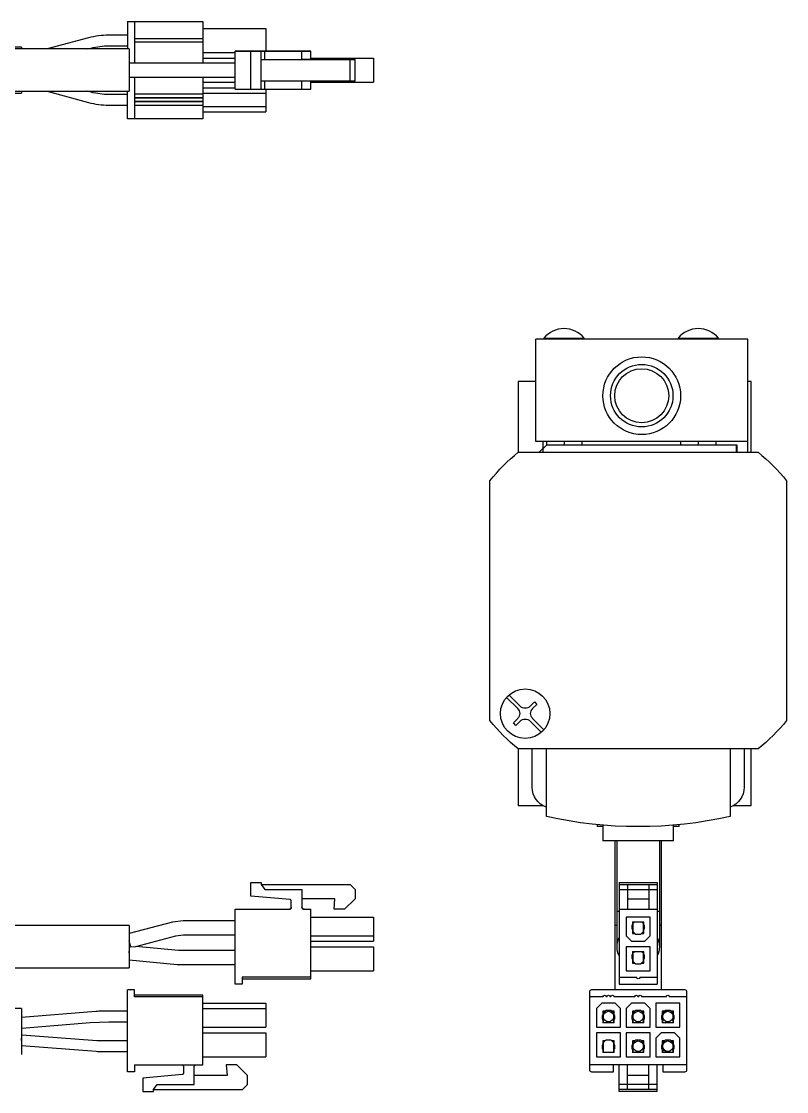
# Model space of a CAD drawing. Extents: x 0 to 751, y -8 to 355.
# Drawn here: x 642.4 to 750.7, y 189.2 to 340.7 of the extents above; entities that cross this region are included whole.
import ezdxf

# ---------------------------------------------------------------- set-up
doc = ezdxf.new("R2010")
doc.units = 0
doc.header["$LTSCALE"] = 0.5
doc.layers.add('MSM_CONTINUOUS', color=7, linetype='CONTINUOUS')

msp = doc.modelspace()

# ---------------------------------------------------------------- linework, layer by layer
at = {"layer": 'MSM_CONTINUOUS'}
for p, q in [((657.42, 340.74), (657.42, 336.84)), ((657.42, 340.74), (668.12, 340.74)), ((657.42, 340.74), (657.42, 336.84)), ((657.42, 340.74), (668.12, 340.74)), ((658.42, 340.74), (658.42, 334.84)), ((658.42, 340.74), (658.42, 334.84)), ((668.12, 340.74), (668.12, 334.84)), ((668.12, 340.74), (668.12, 334.84)), ((668.12, 339.74), (677.02, 339.74)), ((668.12, 339.74), (677.02, 339.74)), ((677.02, 339.74), (677.02, 336.54)), ((677.02, 339.74), (677.02, 336.54)), ((651.91, 338.41), (646.05, 336.84)), ((651.91, 338.41), (646.05, 336.84)), ((657.42, 338.79), (654.79, 338.79)), ((657.42, 338.79), (654.79, 338.79)), ((668.12, 338.29), (658.42, 338.29)), ((668.12, 338.29), (658.42, 338.29)), ((642.42, 337.09), (580.67, 337.09)), ((642.42, 337.09), (580.67, 337.09)), ((657.67, 336.84), (580.67, 336.84)), ((657.67, 336.84), (580.67, 336.84)), ((642.42, 337.09), (642.42, 336.84)), ((642.42, 337.09), (642.42, 336.84)), ((651.84, 336.84), (652.3, 336.96)), ((651.84, 336.84), (652.3, 336.96)), ((654.79, 337.29), (657.42, 337.29)), ((654.79, 337.29), (657.42, 337.29)), ((657.67, 336.84), (657.67, 330.84)), ((657.67, 336.84), (657.67, 330.84)), ((668.12, 337.79), (658.42, 337.79)), ((668.12, 337.79), (658.42, 337.79)), ((668.12, 336.34), (672.67, 336.34)), ((668.12, 336.34), (672.67, 336.34)), ((672.67, 336.54), (680.32, 336.54)), ((672.67, 336.54), (672.67, 336.54)), ((673.67, 336.54), (672.67, 336.54)), ((672.67, 331.14), (672.67, 336.54)), ((672.67, 336.54), (680.32, 336.54)), ((672.67, 336.54), (672.67, 336.54)), ((673.67, 336.54), (672.67, 336.54)), ((672.67, 331.14), (672.67, 336.54)), ((683.37, 336.54), (673.67, 336.54)), ((683.37, 336.54), (673.67, 336.54)), ((674.87, 336.54), (676.37, 336.54)), ((680.44, 336.54), (674.87, 336.54)), ((674.87, 331.14), (674.87, 336.54)), ((674.87, 336.54), (676.37, 336.54)), ((680.44, 336.54), (674.87, 336.54)), ((674.87, 331.14), (674.87, 336.54)), ((676.37, 336.54), (676.87, 336.54)), ((676.37, 331.14), (676.37, 336.54)), ((676.37, 336.54), (676.87, 336.54)), ((676.37, 331.14), (676.37, 336.54)), ((676.87, 336.54), (682.12, 336.54)), ((676.87, 335.34), (676.87, 336.54)), ((676.87, 336.54), (682.12, 336.54)), ((676.87, 335.34), (676.87, 336.54)), ((680.32, 336.54), (680.62, 336.54)), ((680.32, 336.54), (680.62, 336.54)), ((680.62, 336.54), (680.44, 336.54)), ((680.62, 336.54), (680.44, 336.54)), ((682.12, 336.54), (682.42, 336.54)), ((682.12, 335.34), (682.12, 336.54)), ((682.12, 336.54), (682.42, 336.54)), ((682.12, 335.34), (682.12, 336.54)), ((682.42, 336.54), (683.37, 336.54)), ((682.42, 336.54), (683.37, 336.54)), ((683.37, 336.54), (683.37, 336.54)), ((683.37, 335.34), (683.37, 336.54)), ((683.37, 336.54), (683.37, 336.54)), ((683.37, 335.34), (683.37, 336.54)), ((664.05, 334.84), (657.67, 334.84)), ((664.57, 334.84), (657.67, 334.84)), ((664.05, 334.84), (657.67, 334.84)), ((664.57, 334.84), (657.67, 334.84)), ((665.31, 334.84), (664.05, 334.84)), ((665.31, 334.84), (664.05, 334.84)), ((664.77, 334.84), (664.57, 334.84)), ((664.77, 334.84), (664.57, 334.84)), ((672.67, 334.84), (664.77, 334.84)), ((672.67, 334.84), (664.77, 334.84)), ((672.67, 334.84), (665.31, 334.84)), ((672.67, 334.84), (665.31, 334.84)), ((668.12, 335.54), (672.67, 335.54)), ((668.12, 335.54), (672.67, 335.54)), ((676.37, 335.34), (688.97, 335.34)), ((676.37, 335.34), (688.97, 335.34)), ((686.8, 335.34), (682.12, 335.34)), ((682.42, 335.34), (682.12, 335.34)), ((686.8, 335.34), (682.12, 335.34)), ((682.42, 335.34), (682.12, 335.34)), ((683.37, 335.54), (692.27, 335.54)), ((683.37, 335.54), (692.27, 335.54)), ((683.37, 335.54), (692.27, 335.54)), ((683.37, 335.54), (692.27, 335.54)), ((683.37, 335.54), (692.27, 335.54)), ((683.37, 335.54), (692.27, 335.54)), ((686.67, 335.34), (686.8, 335.34)), ((686.67, 335.34), (686.8, 335.34)), ((688.17, 335.34), (686.8, 335.34)), ((688.17, 335.34), (686.8, 335.34)), ((689.67, 335.34), (688.17, 335.34)), ((689.67, 335.34), (688.17, 335.34)), ((688.97, 332.34), (688.97, 335.34)), ((688.97, 335.34), (689.67, 335.34)), ((688.97, 332.34), (688.97, 335.34)), ((688.97, 335.34), (689.67, 335.34)), ((689.67, 332.34), (689.67, 335.34)), ((689.67, 332.34), (689.67, 335.34)), ((692.27, 335.54), (692.27, 332.14)), ((692.27, 335.54), (692.27, 332.14)), ((657.67, 332.84), (664.05, 332.84)), ((657.67, 332.84), (664.05, 332.84)), ((658.42, 332.84), (658.42, 326.94)), ((658.42, 332.84), (658.42, 326.94)), ((664.05, 332.84), (665.31, 332.84)), ((664.05, 332.84), (665.31, 332.84)), ((665.31, 332.84), (672.67, 332.84)), ((665.31, 332.84), (672.67, 332.84)), ((668.12, 332.84), (668.12, 326.94)), ((668.12, 332.84), (668.12, 326.94)), ((668.12, 332.14), (672.67, 332.14)), ((668.12, 332.14), (672.67, 332.14)), ((676.37, 332.34), (688.97, 332.34)), ((676.37, 332.34), (688.97, 332.34)), ((676.87, 331.14), (676.87, 332.34)), ((676.87, 331.14), (676.87, 332.34)), ((682.12, 331.14), (682.12, 332.34)), ((682.12, 331.14), (682.12, 332.34)), ((683.37, 331.14), (683.37, 332.34)), ((683.37, 331.14), (683.37, 332.34)), ((683.37, 332.14), (692.27, 332.14)), ((683.37, 332.14), (692.27, 332.14)), ((688.97, 332.34), (689.67, 332.34)), ((688.97, 332.34), (689.67, 332.34)), ((580.67, 330.84), (657.67, 330.84)), ((580.67, 330.84), (657.67, 330.84)), ((580.67, 330.59), (642.42, 330.59)), ((580.67, 330.59), (642.42, 330.59)), ((642.42, 330.84), (642.42, 330.59)), ((642.42, 330.84), (642.42, 330.59)), ((646.05, 330.84), (651.9, 329.27)), ((646.05, 330.84), (651.9, 329.27)), ((652.29, 330.72), (651.84, 330.84)), ((652.29, 330.72), (651.84, 330.84)), ((657.42, 330.39), (654.79, 330.39)), ((657.42, 330.39), (654.79, 330.39)), ((657.42, 326.94), (657.42, 330.84)), ((657.42, 326.94), (657.42, 330.84)), ((668.12, 330.44), (658.42, 330.44)), ((668.12, 330.44), (658.42, 330.44)), ((668.12, 331.34), (672.67, 331.34)), ((668.12, 331.34), (672.67, 331.34)), ((668.12, 330.59), (677.02, 330.59)), ((668.12, 330.59), (677.02, 330.59)), ((672.67, 331.14), (674.87, 331.14)), ((672.67, 331.14), (674.87, 331.14)), ((674.87, 331.14), (676.37, 331.14)), ((674.87, 331.14), (676.37, 331.14)), ((676.37, 331.14), (676.87, 331.14)), ((676.37, 331.14), (676.87, 331.14)), ((676.87, 331.14), (682.12, 331.14)), ((676.87, 331.14), (682.12, 331.14)), ((677.02, 331.14), (677.02, 327.94)), ((677.02, 331.14), (677.02, 327.94)), ((682.12, 331.14), (682.42, 331.14)), ((682.12, 331.14), (682.42, 331.14)), ((682.42, 331.14), (683.37, 331.14)), ((682.42, 331.14), (683.37, 331.14)), ((654.79, 328.89), (657.42, 328.89)), ((654.79, 328.89), (657.42, 328.89)), ((668.12, 329.94), (658.42, 329.94)), ((668.12, 329.94), (658.42, 329.94)), ((668.12, 329.89), (658.42, 329.89)), ((668.12, 329.89), (658.42, 329.89)), ((668.12, 329.39), (658.42, 329.39)), ((668.12, 329.39), (658.42, 329.39)), ((668.12, 329.34), (658.42, 329.34)), ((668.12, 329.34), (658.42, 329.34)), ((668.12, 328.84), (658.42, 328.84)), ((668.12, 328.84), (658.42, 328.84)), ((668.12, 328.69), (677.02, 328.69)), ((668.12, 328.69), (677.02, 328.69)), ((668.12, 327.94), (677.02, 327.94)), ((668.12, 327.94), (677.02, 327.94)), ((668.12, 326.94), (657.42, 326.94)), ((668.12, 326.94), (657.42, 326.94)), ((715.22, 281.25), (715.22, 295.75)), ((745.22, 295.75), (715.22, 295.75)), ((715.22, 281.25), (715.22, 295.75)), ((745.22, 295.75), (715.22, 295.75)), ((716.37, 295.91), (722.07, 295.91)), ((716.37, 295.91), (716.37, 295.75)), ((716.37, 295.91), (722.07, 295.91)), ((716.37, 295.91), (716.37, 295.75)), ((722.07, 295.75), (722.07, 295.91)), ((722.07, 295.75), (722.07, 295.91)), ((735.37, 295.91), (741.07, 295.91)), ((735.37, 295.91), (735.37, 295.75)), ((735.37, 295.91), (741.07, 295.91)), ((735.37, 295.91), (735.37, 295.75)), ((741.07, 295.75), (741.07, 295.91)), ((741.07, 295.75), (741.07, 295.91)), ((745.22, 279.75), (745.22, 295.75)), ((745.22, 279.75), (745.22, 295.75)), ((712.72, 289.75), (712.72, 279.75)), ((715.22, 289.75), (712.72, 289.75)), ((712.72, 289.75), (712.72, 279.75)), ((715.22, 289.75), (712.72, 289.75)), ((745.72, 289.75), (745.22, 289.75)), ((745.72, 289.75), (745.22, 289.75)), ((745.72, 279.75), (745.72, 289.75)), ((745.72, 279.75), (745.72, 289.75)), ((745.22, 281.25), (715.22, 281.25)), ((745.22, 281.25), (715.22, 281.25)), ((716.72, 280.75), (715.72, 279.75)), ((716.72, 280.75), (715.72, 279.75)), ((716.22, 281.25), (716.22, 279.75)), ((716.22, 281.25), (716.22, 279.75)), ((716.72, 281.25), (716.72, 280.75)), ((716.72, 281.25), (716.72, 280.75)), ((743.72, 280.75), (716.72, 280.75)), ((743.72, 280.75), (716.72, 280.75)), ((719.22, 281.25), (719.22, 280.75)), ((719.22, 281.25), (719.22, 280.75)), ((721.72, 281.25), (721.72, 280.75)), ((721.72, 281.25), (721.72, 280.75)), ((735.72, 281.25), (735.72, 280.75)), ((735.72, 281.25), (735.72, 280.75)), ((738.22, 281.25), (738.22, 280.75)), ((738.22, 281.25), (738.22, 280.75)), ((740.72, 281.25), (740.72, 280.75)), ((740.72, 281.25), (740.72, 280.75)), ((743.62, 279.75), (743.62, 280.75)), ((743.62, 279.75), (743.62, 280.75)), ((743.72, 279.75), (743.72, 280.75)), ((743.72, 279.75), (743.72, 280.75)), ((712.75, 279.75), (746.69, 279.75)), ((712.75, 279.75), (746.69, 279.75)), ((708.72, 241.78), (708.72, 275.72)), ((708.72, 241.78), (708.72, 275.72)), ((750.72, 275.72), (750.72, 241.78)), ((750.72, 275.72), (750.72, 241.78)), ((712.66, 243.46), (711.08, 245.04)), ((712.66, 243.46), (711.08, 245.04)), ((711.43, 245.39), (713.01, 243.81)), ((711.43, 245.39), (713.01, 243.81)), ((714.43, 243.81), (715.03, 244.41)), ((714.43, 243.81), (715.03, 244.41)), ((715.38, 244.06), (714.78, 243.46)), ((715.38, 244.06), (714.78, 243.46)), ((715.03, 244.41), (715.38, 244.06)), ((715.03, 244.41), (715.38, 244.06)), ((712.06, 241.44), (712.66, 242.04)), ((712.06, 241.44), (712.66, 242.04)), ((712.41, 241.09), (712.06, 241.44)), ((712.41, 241.09), (712.06, 241.44)), ((713.01, 241.69), (712.41, 241.09)), ((713.01, 241.69), (712.41, 241.09)), ((716.01, 240.1), (714.43, 241.69)), ((716.01, 240.1), (714.43, 241.69)), ((714.78, 242.04), (715.44, 241.38)), ((714.78, 242.04), (715.44, 241.38)), ((715.44, 241.38), (716.37, 240.46)), ((715.44, 241.38), (716.37, 240.46)), ((712.72, 237.77), (712.72, 229.75)), ((712.72, 237.77), (712.72, 229.75)), ((746.69, 237.75), (712.75, 237.75)), ((746.69, 237.75), (712.75, 237.75)), ((714.72, 232.33), (714.72, 237.75)), ((714.72, 232.33), (714.72, 237.75)), ((716.72, 228.18), (716.72, 237.75)), ((716.72, 228.18), (716.72, 237.75)), ((742.72, 237.75), (742.72, 228.18)), ((742.72, 237.75), (742.72, 228.18)), ((744.72, 237.75), (744.72, 232.33)), ((744.72, 237.75), (744.72, 232.33)), ((745.72, 229.75), (745.72, 237.75)), ((745.72, 229.75), (745.72, 237.75)), ((712.72, 229.75), (716.19, 229.75)), ((712.72, 229.75), (716.19, 229.75)), ((743.25, 229.75), (745.72, 229.75)), ((743.25, 229.75), (745.72, 229.75)), ((723.9, 227.04), (723.9, 226.75)), ((723.9, 227.04), (723.9, 226.75)), ((724.72, 226.75), (723.9, 226.75)), ((724.72, 226.75), (723.9, 226.75)), ((724.72, 226.96), (724.72, 224.75)), ((724.72, 226.96), (724.72, 224.75)), ((734.72, 224.75), (734.72, 226.96)), ((734.72, 224.75), (734.72, 226.96)), ((735.54, 226.75), (734.72, 226.75)), ((735.54, 226.75), (734.72, 226.75)), ((735.54, 226.75), (735.54, 227.04)), ((735.54, 226.75), (735.54, 227.04)), ((734.72, 224.75), (724.72, 224.75)), ((734.72, 224.75), (724.72, 224.75)), ((726.47, 203.65), (726.47, 224.75)), ((726.47, 203.65), (726.47, 224.75)), ((726.72, 209.75), (726.72, 224.75)), ((726.72, 209.75), (726.72, 224.75)), ((732.72, 224.75), (732.72, 209.75)), ((732.72, 224.75), (732.72, 209.75)), ((732.97, 224.75), (732.97, 203.65)), ((732.97, 224.75), (732.97, 203.65)), ((674.87, 218.85), (676.37, 218.85)), ((674.87, 216.93), (674.87, 218.85)), ((674.87, 218.85), (676.37, 218.85)), ((674.87, 218.85), (676.37, 218.85)), ((674.87, 216.93), (674.87, 218.85)), ((674.87, 218.85), (676.37, 218.85)), ((676.37, 218.85), (676.37, 218.55)), ((676.37, 218.85), (676.37, 218.55)), ((676.37, 218.55), (676.87, 217.85)), ((676.37, 218.55), (688.97, 218.55)), ((676.37, 218.55), (688.97, 218.55)), ((676.37, 218.55), (676.87, 217.85)), ((676.37, 218.55), (688.97, 218.55)), ((676.37, 218.55), (688.97, 218.55)), ((688.97, 218.55), (689.67, 217.85)), ((688.97, 218.55), (689.67, 217.85)), ((688.97, 218.55), (689.67, 217.85)), ((688.97, 218.55), (689.67, 217.85)), ((727.02, 218.85), (727.02, 204.45)), ((727.02, 218.85), (732.42, 218.85)), ((727.02, 218.85), (727.02, 204.45)), ((727.02, 218.85), (732.42, 218.85)), ((727.02, 218.55), (732.42, 218.55)), ((727.02, 218.55), (732.42, 218.55)), ((728.22, 218.55), (728.22, 215.05)), ((728.22, 218.55), (728.22, 215.05)), ((731.22, 218.55), (731.22, 215.05)), ((731.22, 218.55), (731.22, 215.05)), ((732.42, 218.85), (732.42, 204.45)), ((732.42, 218.85), (732.42, 204.45)), ((680.44, 216.45), (674.87, 216.93)), ((680.44, 216.45), (674.87, 216.93)), ((676.87, 217.85), (682.12, 217.85)), ((676.87, 217.85), (682.12, 217.85)), ((682.12, 217.85), (682.12, 215.35)), ((682.12, 217.85), (682.12, 215.35)), ((689.67, 217.85), (689.67, 216.55)), ((689.67, 217.85), (689.67, 216.55)), ((727.02, 217.85), (732.42, 217.85)), ((727.02, 217.85), (732.42, 217.85)), ((680.62, 215.35), (680.62, 216.25)), ((680.62, 215.35), (680.62, 216.25)), ((686.8, 216.55), (682.12, 216.55)), ((686.8, 216.55), (682.12, 216.55)), ((686.67, 215.05), (686.8, 216.55)), ((686.67, 215.05), (686.8, 216.55)), ((686.67, 215.05), (686.8, 216.55)), ((686.67, 215.05), (686.8, 216.55)), ((689.67, 216.55), (688.17, 215.05)), ((689.67, 216.55), (688.17, 215.05)), ((728.22, 216.55), (731.22, 216.55)), ((728.22, 216.55), (731.22, 216.55)), ((672.67, 215.05), (680.32, 215.05)), ((672.67, 204.45), (672.67, 215.05)), ((672.67, 215.05), (680.32, 215.05)), ((672.67, 215.05), (680.32, 215.05)), ((672.67, 204.45), (672.67, 215.05)), ((672.67, 215.05), (680.32, 215.05)), ((680.32, 215.05), (680.32, 215.05)), ((680.32, 215.05), (680.32, 215.05)), ((682.42, 215.05), (683.37, 215.05)), ((682.42, 215.05), (682.42, 215.05)), ((682.42, 215.05), (683.37, 215.05)), ((682.42, 215.05), (683.37, 215.05)), ((682.42, 215.05), (682.42, 215.05)), ((682.42, 215.05), (683.37, 215.05)), ((683.37, 205.2), (683.37, 215.05)), ((683.37, 205.2), (683.37, 215.05)), ((683.37, 213.95), (692.27, 213.95)), ((683.37, 213.95), (692.27, 213.95)), ((683.37, 213.95), (692.27, 213.95)), ((683.37, 213.95), (692.27, 213.95)), ((688.17, 215.05), (686.67, 215.05)), ((688.17, 215.05), (686.67, 215.05)), ((692.27, 213.95), (692.27, 210.55)), ((692.27, 213.95), (692.27, 210.55)), ((727.02, 214.75), (726.72, 214.75)), ((727.02, 214.75), (726.72, 214.75)), ((727.02, 215.05), (732.42, 215.05)), ((727.02, 215.05), (732.42, 215.05)), ((728.02, 213.95), (728.02, 211.3)), ((731.42, 213.95), (728.02, 213.95)), ((728.02, 213.95), (728.02, 211.3)), ((731.42, 213.95), (728.02, 213.95)), ((731.42, 211.3), (731.42, 213.95)), ((731.42, 211.3), (731.42, 213.95)), ((732.72, 214.75), (732.42, 214.75)), ((732.72, 214.75), (732.42, 214.75)), ((657.67, 212.75), (562.67, 212.75)), ((657.67, 212.75), (562.67, 212.75)), ((663.8, 213.23), (657.67, 211.63)), ((663.8, 213.23), (657.67, 211.63)), ((657.67, 212.75), (657.67, 206.75)), ((657.67, 212.75), (657.67, 206.75)), ((665.31, 213.42), (663.8, 213.23)), ((665.31, 213.42), (663.8, 213.23)), ((672.67, 213.42), (665.31, 213.42)), ((672.67, 213.42), (665.31, 213.42)), ((726.72, 212.75), (726.47, 212.75)), ((726.72, 212.75), (726.47, 212.75)), ((728.82, 212.8), (728.82, 212.3)), ((728.97, 212.8), (728.82, 212.8)), ((728.82, 212.8), (728.82, 212.3)), ((728.97, 212.8), (728.82, 212.8)), ((728.82, 212.3), (728.97, 212.3)), ((728.82, 212.3), (728.97, 212.3)), ((728.92, 213.3), (730.52, 213.3)), ((728.92, 213.3), (728.92, 212.8)), ((728.92, 213.3), (730.52, 213.3)), ((728.92, 213.3), (728.92, 212.8)), ((728.92, 212.3), (728.92, 211.65)), ((728.92, 212.3), (728.92, 211.65)), ((728.97, 213.3), (728.97, 211.92)), ((728.97, 213.3), (728.97, 211.92)), ((730.47, 211.92), (730.47, 213.3)), ((730.47, 211.92), (730.47, 213.3)), ((730.47, 212.8), (730.62, 212.8)), ((730.47, 212.8), (730.62, 212.8)), ((730.47, 212.3), (730.62, 212.3)), ((730.47, 212.3), (730.62, 212.3)), ((730.52, 212.8), (730.52, 213.3)), ((730.52, 212.8), (730.52, 213.3)), ((730.52, 211.65), (730.52, 212.3)), ((730.52, 211.65), (730.52, 212.3)), ((730.62, 212.3), (730.62, 212.8)), ((730.62, 212.3), (730.62, 212.8)), ((732.97, 212.75), (732.72, 212.75)), ((732.97, 212.75), (732.72, 212.75)), ((657.89, 209.75), (657.67, 210.6)), ((657.89, 209.75), (657.67, 210.6)), ((657.89, 209.75), (657.67, 210.6)), ((657.89, 209.75), (657.67, 210.6)), ((658.62, 209.81), (664.3, 211.29)), ((658.62, 209.81), (664.3, 211.29)), ((664.3, 211.29), (665.31, 211.42)), ((664.3, 211.29), (665.31, 211.42)), ((665.31, 211.42), (672.67, 211.42)), ((665.31, 211.42), (672.67, 211.42)), ((683.37, 211.3), (692.27, 211.3)), ((683.37, 211.3), (692.27, 211.3)), ((728.02, 211.3), (728.77, 210.55)), ((728.02, 211.3), (728.77, 210.55)), ((728.92, 211.65), (729.25, 211.65)), ((728.92, 211.65), (729.25, 211.65)), ((728.97, 211.92), (729.35, 211.55)), ((728.97, 211.92), (729.35, 211.55)), ((729.35, 211.55), (730.1, 211.55)), ((729.35, 211.55), (730.1, 211.55)), ((730.1, 211.55), (730.47, 211.92)), ((730.1, 211.55), (730.47, 211.92)), ((730.2, 211.65), (730.52, 211.65)), ((730.2, 211.65), (730.52, 211.65)), ((730.67, 210.55), (731.42, 211.3)), ((730.67, 210.55), (731.42, 211.3)), ((657.67, 208.9), (657.77, 209.89)), ((657.67, 208.9), (657.77, 209.89)), ((657.86, 209.88), (657.77, 209.89)), ((657.86, 209.88), (657.77, 209.89)), ((657.89, 209.75), (658.62, 209.81)), ((657.89, 209.75), (658.62, 209.81)), ((664.67, 209.23), (658.62, 209.81)), ((664.67, 209.23), (658.62, 209.81)), ((664.77, 209.22), (664.67, 209.23)), ((664.77, 209.22), (664.67, 209.23)), ((672.67, 209.22), (664.77, 209.22)), ((672.67, 209.22), (664.77, 209.22)), ((683.37, 210.55), (692.27, 210.55)), ((683.37, 210.55), (692.27, 210.55)), ((683.37, 209.75), (692.27, 209.75)), ((683.37, 209.75), (692.27, 209.75)), ((683.37, 209.75), (692.27, 209.75)), ((683.37, 209.75), (692.27, 209.75)), ((692.27, 209.75), (692.27, 206.35)), ((692.27, 209.75), (692.27, 206.35)), ((731.42, 209.75), (728.02, 209.75)), ((728.02, 209.75), (728.02, 206.35)), ((731.42, 209.75), (728.02, 209.75)), ((728.02, 209.75), (728.02, 206.35)), ((728.77, 210.55), (730.67, 210.55)), ((728.77, 210.55), (730.67, 210.55)), ((728.92, 209.1), (728.92, 208.6)), ((728.92, 209.1), (730.52, 209.1)), ((728.92, 209.1), (728.92, 208.6)), ((728.92, 209.1), (730.52, 209.1)), ((728.97, 209.1), (728.97, 207.72)), ((728.97, 209.1), (728.97, 207.72)), ((730.47, 207.72), (730.47, 209.1)), ((730.47, 207.72), (730.47, 209.1)), ((730.52, 208.6), (730.52, 209.1)), ((730.52, 208.6), (730.52, 209.1)), ((731.42, 206.35), (731.42, 209.75)), ((731.42, 206.35), (731.42, 209.75)), ((657.67, 207.89), (664.48, 207.24)), ((657.67, 207.89), (664.48, 207.24)), ((728.97, 208.6), (728.82, 208.6)), ((728.82, 208.6), (728.82, 208.1)), ((728.97, 208.6), (728.82, 208.6)), ((728.82, 208.6), (728.82, 208.1)), ((728.82, 208.1), (728.97, 208.1)), ((728.82, 208.1), (728.97, 208.1)), ((728.92, 208.1), (728.92, 207.45)), ((728.92, 208.1), (728.92, 207.45)), ((728.97, 207.72), (729.35, 207.35)), ((728.97, 207.72), (729.35, 207.35)), ((730.1, 207.35), (730.47, 207.72)), ((730.1, 207.35), (730.47, 207.72)), ((730.47, 208.6), (730.62, 208.6)), ((730.47, 208.6), (730.62, 208.6)), ((730.47, 208.1), (730.62, 208.1)), ((730.47, 208.1), (730.62, 208.1)), ((730.52, 207.45), (730.52, 208.1)), ((730.52, 207.45), (730.52, 208.1)), ((730.62, 208.1), (730.62, 208.6)), ((730.62, 208.1), (730.62, 208.6)), ((562.67, 206.75), (657.67, 206.75)), ((562.67, 206.75), (657.67, 206.75)), ((664.48, 207.24), (664.77, 207.22)), ((664.48, 207.24), (664.77, 207.22)), ((664.77, 207.22), (672.67, 207.22)), ((664.77, 207.22), (672.67, 207.22)), ((683.37, 206.35), (692.27, 206.35)), ((683.37, 206.35), (692.27, 206.35)), ((728.02, 206.35), (731.42, 206.35)), ((728.02, 206.35), (731.42, 206.35)), ((728.92, 207.45), (729.25, 207.45)), ((728.92, 207.45), (729.25, 207.45)), ((729.35, 207.35), (730.1, 207.35)), ((729.35, 207.35), (730.1, 207.35)), ((730.2, 207.45), (730.52, 207.45)), ((730.2, 207.45), (730.52, 207.45)), ((673.67, 205.45), (673.67, 204.45)), ((683.37, 205.45), (673.67, 205.45)), ((673.67, 205.45), (673.67, 204.45)), ((683.37, 205.45), (673.67, 205.45)), ((673.67, 205.2), (683.37, 205.2)), ((673.67, 205.2), (683.37, 205.2)), ((727.02, 205.45), (729.47, 205.45)), ((727.02, 205.45), (729.47, 205.45)), ((729.97, 205.45), (732.42, 205.45)), ((729.97, 205.45), (732.42, 205.45)), ((657.42, 192.05), (657.42, 203.65)), ((658.42, 203.65), (657.42, 203.65)), ((657.42, 192.05), (657.42, 203.65)), ((658.42, 203.65), (657.42, 203.65)), ((658.42, 202.65), (658.42, 203.65)), ((658.42, 202.65), (658.42, 203.65)), ((673.67, 204.45), (672.67, 204.45)), ((673.67, 204.45), (672.67, 204.45)), ((722.82, 203.35), (722.82, 192.35)), ((722.82, 203.35), (722.82, 192.35)), ((736.32, 203.65), (723.12, 203.65)), ((736.32, 203.65), (723.12, 203.65)), ((727.02, 204.45), (732.42, 204.45)), ((727.02, 204.45), (732.42, 204.45)), ((736.62, 192.35), (736.62, 203.35)), ((736.62, 192.35), (736.62, 203.35)), ((668.12, 202.9), (658.42, 202.9)), ((668.12, 202.9), (658.42, 202.9)), ((668.12, 202.65), (658.42, 202.65)), ((668.12, 202.65), (658.42, 202.65)), ((668.12, 193.05), (668.12, 202.9)), ((668.12, 193.05), (668.12, 202.9)), ((668.12, 201.75), (677.02, 201.75)), ((668.12, 201.75), (677.02, 201.75)), ((677.02, 201.75), (677.02, 198.35)), ((677.02, 201.75), (677.02, 198.35)), ((724.72, 202.65), (722.82, 202.65)), ((724.72, 202.65), (722.82, 202.65)), ((724.57, 201.75), (723.82, 201)), ((724.57, 201.75), (723.82, 201)), ((726.47, 201.75), (724.57, 201.75)), ((726.47, 201.75), (724.57, 201.75)), ((725.27, 202.65), (725.22, 202.65)), ((725.27, 202.65), (725.22, 202.65)), ((725.82, 202.65), (725.77, 202.65)), ((725.82, 202.65), (725.77, 202.65)), ((729.2, 202.65), (726.32, 202.65)), ((729.2, 202.65), (726.32, 202.65)), ((727.22, 201), (726.47, 201.75)), ((727.22, 201), (726.47, 201.75)), ((728.77, 201.75), (728.02, 201)), ((728.77, 201.75), (728.02, 201)), ((730.67, 201.75), (728.77, 201.75)), ((730.67, 201.75), (728.77, 201.75)), ((729.75, 202.65), (729.7, 202.65)), ((729.75, 202.65), (729.7, 202.65)), ((733.67, 202.65), (730.25, 202.65)), ((733.67, 202.65), (730.25, 202.65)), ((731.42, 201), (730.67, 201.75)), ((731.42, 201), (730.67, 201.75)), ((732.22, 201.75), (732.22, 198.35)), ((735.62, 201.75), (732.22, 201.75)), ((732.22, 201.75), (732.22, 198.35)), ((735.62, 201.75), (732.22, 201.75)), ((736.62, 202.65), (734.17, 202.65)), ((736.62, 202.65), (734.17, 202.65)), ((735.62, 198.35), (735.62, 201.75)), ((735.62, 198.35), (735.62, 201.75)), ((642.42, 201), (555.42, 201)), ((642.42, 201), (555.42, 201)), ((642.42, 201), (642.42, 194.5)), ((642.42, 201), (642.42, 194.5)), ((652.96, 200.59), (642.42, 199.75)), ((652.96, 200.59), (642.42, 199.75)), ((657.42, 200.62), (653.82, 200.62)), ((657.42, 200.62), (653.82, 200.62)), ((668.12, 201), (677.02, 201)), ((668.12, 201), (677.02, 201)), ((723.82, 201), (723.82, 198.35)), ((723.82, 201), (723.82, 198.35)), ((724.62, 200), (724.62, 199.5)), ((724.77, 200), (724.62, 200)), ((724.62, 200), (724.62, 199.5)), ((724.77, 200), (724.62, 200)), ((724.72, 200.65), (724.72, 200)), ((725.05, 200.65), (724.72, 200.65)), ((724.72, 200.65), (724.72, 200)), ((725.05, 200.65), (724.72, 200.65)), ((725.15, 200.75), (724.77, 200.37)), ((725.15, 200.75), (724.77, 200.37)), ((724.77, 200.37), (724.77, 199)), ((724.77, 200.37), (724.77, 199)), ((725.9, 200.75), (725.15, 200.75)), ((725.9, 200.75), (725.15, 200.75)), ((725.73, 200.59), (726.19, 200.46)), ((725.73, 200.59), (726.19, 200.46)), ((726, 200.65), (725.9, 200.75)), ((726, 200.65), (725.9, 200.75)), ((726.32, 200.65), (726, 200.65)), ((726.27, 200.37), (726, 200.65)), ((726.32, 200.65), (726, 200.65)), ((726.27, 200.37), (726, 200.65)), ((726.27, 199), (726.27, 200.37)), ((726.27, 199), (726.27, 200.37)), ((726.42, 200), (726.27, 200)), ((726.42, 200), (726.27, 200)), ((726.32, 200), (726.32, 200.65)), ((726.32, 200), (726.32, 200.65)), ((726.42, 199.5), (726.42, 200)), ((726.42, 199.5), (726.42, 200)), ((727.22, 198.35), (727.22, 201)), ((727.22, 198.35), (727.22, 201)), ((728.02, 201), (728.02, 198.35)), ((728.02, 201), (728.02, 198.35)), ((728.97, 200), (728.82, 200)), ((728.82, 200), (728.82, 199.5)), ((728.97, 200), (728.82, 200)), ((728.82, 200), (728.82, 199.5)), ((729.25, 200.65), (728.92, 200.65)), ((728.92, 200.65), (728.92, 200)), ((729.25, 200.65), (728.92, 200.65)), ((728.92, 200.65), (728.92, 200)), ((729.35, 200.75), (728.97, 200.37)), ((729.35, 200.75), (728.97, 200.37)), ((728.97, 200.37), (728.97, 199)), ((728.97, 200.37), (728.97, 199)), ((730.1, 200.75), (729.35, 200.75)), ((730.1, 200.75), (729.35, 200.75)), ((730.47, 200.37), (730.1, 200.75)), ((730.47, 200.37), (730.1, 200.75)), ((730.52, 200.65), (730.2, 200.65)), ((730.52, 200.65), (730.2, 200.65)), ((730.47, 199), (730.47, 200.37)), ((730.47, 199), (730.47, 200.37)), ((730.62, 200), (730.47, 200)), ((730.62, 200), (730.47, 200)), ((730.52, 200), (730.52, 200.65)), ((730.52, 200), (730.52, 200.65)), ((730.62, 199.5), (730.62, 200)), ((730.62, 199.5), (730.62, 200)), ((731.42, 198.35), (731.42, 201)), ((731.42, 198.35), (731.42, 201)), ((733.17, 200), (733.02, 200)), ((733.02, 200), (733.02, 199.5)), ((733.17, 200), (733.02, 200)), ((733.02, 200), (733.02, 199.5)), ((733.45, 200.65), (733.12, 200.65)), ((733.12, 200.65), (733.12, 200)), ((733.45, 200.65), (733.12, 200.65)), ((733.12, 200.65), (733.12, 200)), ((733.45, 200.65), (733.17, 200.37)), ((733.45, 200.65), (733.17, 200.37)), ((733.17, 200.37), (733.17, 199)), ((733.17, 200.37), (733.17, 199)), ((733.71, 200.59), (733.26, 200.46)), ((733.71, 200.59), (733.26, 200.46)), ((733.55, 200.75), (733.45, 200.65)), ((733.55, 200.75), (733.45, 200.65)), ((734.3, 200.75), (733.55, 200.75)), ((734.3, 200.75), (733.55, 200.75)), ((734.4, 200.65), (734.3, 200.75)), ((734.4, 200.65), (734.3, 200.75)), ((734.72, 200.65), (734.4, 200.65)), ((734.67, 200.37), (734.4, 200.65)), ((734.72, 200.65), (734.4, 200.65)), ((734.67, 200.37), (734.4, 200.65)), ((734.67, 199), (734.67, 200.37)), ((734.67, 199), (734.67, 200.37)), ((734.82, 200), (734.67, 200)), ((734.82, 200), (734.67, 200)), ((734.72, 200), (734.72, 200.65)), ((734.72, 200), (734.72, 200.65)), ((734.82, 199.5), (734.82, 200)), ((734.82, 199.5), (734.82, 200)), ((642.48, 198.25), (652.16, 199.02)), ((642.48, 198.25), (652.16, 199.02)), ((652.16, 199.02), (654.79, 199.12)), ((652.16, 199.02), (654.79, 199.12)), ((654.79, 199.12), (657.42, 199.12)), ((654.79, 199.12), (657.42, 199.12)), ((724.62, 199.5), (724.77, 199.5)), ((724.62, 199.5), (724.77, 199.5)), ((724.72, 199.5), (724.72, 199)), ((724.72, 199.5), (724.72, 199)), ((726.32, 199), (724.72, 199)), ((726.32, 199), (724.72, 199)), ((725.83, 199), (725.31, 199.15)), ((725.83, 199), (725.31, 199.15)), ((726.42, 199.5), (726.27, 199.5)), ((726.42, 199.5), (726.27, 199.5)), ((726.32, 199), (726.32, 199.5)), ((726.32, 199), (726.32, 199.5)), ((728.82, 199.5), (728.97, 199.5)), ((728.82, 199.5), (728.97, 199.5)), ((728.92, 199.5), (728.92, 199)), ((728.92, 199.5), (728.92, 199)), ((730.52, 199), (728.92, 199)), ((730.52, 199), (728.92, 199)), ((728.98, 199), (728.97, 199.08)), ((728.98, 199), (728.97, 199.08)), ((730.62, 199.5), (730.47, 199.5)), ((730.62, 199.5), (730.47, 199.5)), ((730.47, 199), (730.47, 199.08)), ((730.47, 199), (730.47, 199.08)), ((730.52, 199), (730.52, 199.5)), ((730.52, 199), (730.52, 199.5)), ((733.02, 199.5), (733.17, 199.5)), ((733.02, 199.5), (733.17, 199.5)), ((733.12, 199.5), (733.12, 199)), ((733.12, 199.5), (733.12, 199)), ((734.72, 199), (733.12, 199)), ((734.72, 199), (733.12, 199)), ((733.61, 199), (734.13, 199.15)), ((733.61, 199), (734.13, 199.15)), ((734.82, 199.5), (734.67, 199.5)), ((734.82, 199.5), (734.67, 199.5)), ((734.72, 199), (734.72, 199.5)), ((734.72, 199), (734.72, 199.5)), ((642.48, 197.25), (642.42, 197.22)), ((642.42, 196.5), (642.48, 197.25)), ((642.48, 197.25), (642.42, 197.22)), ((642.42, 196.5), (642.48, 197.25)), ((653.1, 196.45), (642.48, 197.25)), ((653.1, 196.45), (642.48, 197.25)), ((668.12, 198.35), (677.02, 198.35)), ((668.12, 198.35), (677.02, 198.35)), ((668.12, 197.55), (677.02, 197.55)), ((668.12, 197.55), (677.02, 197.55)), ((677.02, 197.55), (677.02, 194.15)), ((677.02, 197.55), (677.02, 194.15)), ((723.82, 198.35), (727.22, 198.35)), ((723.82, 198.35), (727.22, 198.35)), ((723.82, 197.55), (723.82, 194.15)), ((727.22, 197.55), (723.82, 197.55)), ((723.82, 197.55), (723.82, 194.15)), ((727.22, 197.55), (723.82, 197.55)), ((727.22, 194.15), (727.22, 197.55)), ((727.22, 194.15), (727.22, 197.55)), ((728.02, 198.35), (731.42, 198.35)), ((728.02, 198.35), (731.42, 198.35)), ((728.02, 197.55), (728.02, 194.15)), ((731.42, 197.55), (728.02, 197.55)), ((728.02, 197.55), (728.02, 194.15)), ((731.42, 197.55), (728.02, 197.55)), ((731.42, 194.15), (731.42, 197.55)), ((731.42, 194.15), (731.42, 197.55)), ((732.22, 198.35), (735.62, 198.35)), ((732.22, 198.35), (735.62, 198.35)), ((732.97, 197.55), (732.22, 196.8)), ((732.97, 197.55), (732.22, 196.8)), ((734.87, 197.55), (732.97, 197.55)), ((734.87, 197.55), (732.97, 197.55)), ((735.62, 196.8), (734.87, 197.55)), ((735.62, 196.8), (734.87, 197.55)), ((642.42, 195.75), (652.99, 194.95)), ((642.42, 195.75), (652.99, 194.95)), ((657.42, 196.42), (653.79, 196.42)), ((657.42, 196.42), (653.79, 196.42)), ((724.62, 195.8), (724.62, 195.3)), ((724.77, 195.8), (724.62, 195.8)), ((724.62, 195.8), (724.62, 195.3)), ((724.77, 195.8), (724.62, 195.8)), ((725.05, 196.45), (724.72, 196.45)), ((724.72, 196.45), (724.72, 195.8)), ((725.05, 196.45), (724.72, 196.45)), ((724.72, 196.45), (724.72, 195.8)), ((725.15, 196.55), (724.77, 196.17)), ((725.15, 196.55), (724.77, 196.17)), ((724.77, 196.17), (724.77, 194.8)), ((724.77, 196.17), (724.77, 194.8)), ((725.9, 196.55), (725.15, 196.55)), ((725.9, 196.55), (725.15, 196.55)), ((726, 196.45), (725.9, 196.55)), ((726, 196.45), (725.9, 196.55)), ((726.32, 196.45), (726, 196.45)), ((726.27, 196.17), (726, 196.45)), ((726.32, 196.45), (726, 196.45)), ((726.27, 196.17), (726, 196.45)), ((726.27, 194.8), (726.27, 196.17)), ((726.27, 194.8), (726.27, 196.17)), ((726.42, 195.8), (726.27, 195.8)), ((726.42, 195.8), (726.27, 195.8)), ((726.32, 195.8), (726.32, 196.45)), ((726.32, 195.8), (726.32, 196.45)), ((726.42, 195.3), (726.42, 195.8)), ((726.42, 195.3), (726.42, 195.8)), ((728.97, 195.8), (728.82, 195.8)), ((728.82, 195.8), (728.82, 195.3)), ((728.97, 195.8), (728.82, 195.8)), ((728.82, 195.8), (728.82, 195.3)), ((729.25, 196.45), (728.92, 196.45)), ((728.92, 196.45), (728.92, 195.8)), ((729.25, 196.45), (728.92, 196.45)), ((728.92, 196.45), (728.92, 195.8)), ((729.35, 196.55), (728.97, 196.17)), ((729.35, 196.55), (728.97, 196.17)), ((728.97, 196.17), (728.97, 194.8)), ((728.97, 196.17), (728.97, 194.8)), ((730.1, 196.55), (729.35, 196.55)), ((730.1, 196.55), (729.35, 196.55)), ((730.2, 196.45), (730.1, 196.55)), ((730.2, 196.45), (730.1, 196.55)), ((730.47, 196.17), (730.2, 196.45)), ((730.52, 196.45), (730.2, 196.45)), ((730.47, 196.17), (730.2, 196.45)), ((730.52, 196.45), (730.2, 196.45)), ((730.47, 194.8), (730.47, 196.17)), ((730.47, 194.8), (730.47, 196.17)), ((730.62, 195.8), (730.47, 195.8)), ((730.62, 195.8), (730.47, 195.8)), ((730.52, 195.8), (730.52, 196.45)), ((730.52, 195.8), (730.52, 196.45)), ((730.62, 195.3), (730.62, 195.8)), ((730.62, 195.3), (730.62, 195.8)), ((732.22, 196.8), (732.22, 194.15)), ((732.22, 196.8), (732.22, 194.15)), ((733.02, 195.8), (733.02, 195.3)), ((733.17, 195.8), (733.02, 195.8)), ((733.02, 195.8), (733.02, 195.3)), ((733.17, 195.8), (733.02, 195.8)), ((733.45, 196.45), (733.12, 196.45)), ((733.12, 196.45), (733.12, 195.8)), ((733.45, 196.45), (733.12, 196.45)), ((733.12, 196.45), (733.12, 195.8)), ((733.55, 196.55), (733.17, 196.17)), ((733.55, 196.55), (733.17, 196.17)), ((733.17, 196.17), (733.17, 194.8)), ((733.17, 196.17), (733.17, 194.8)), ((734.3, 196.55), (733.55, 196.55)), ((734.3, 196.55), (733.55, 196.55)), ((734.12, 196.4), (733.58, 196.55)), ((734.12, 196.4), (733.58, 196.55)), ((734.67, 196.17), (734.3, 196.55)), ((734.67, 196.17), (734.3, 196.55)), ((734.72, 196.45), (734.4, 196.45)), ((734.72, 196.45), (734.4, 196.45)), ((734.67, 194.8), (734.67, 196.17)), ((734.67, 194.8), (734.67, 196.17)), ((734.82, 195.8), (734.67, 195.8)), ((734.82, 195.8), (734.67, 195.8)), ((734.72, 195.8), (734.72, 196.45)), ((734.72, 195.8), (734.72, 196.45)), ((734.82, 195.3), (734.82, 195.8)), ((734.82, 195.3), (734.82, 195.8)), ((735.62, 194.15), (735.62, 196.8)), ((735.62, 194.15), (735.62, 196.8)), ((653.79, 194.92), (657.42, 194.92)), ((653.79, 194.92), (657.42, 194.92)), ((668.12, 194.15), (677.02, 194.15)), ((668.12, 194.15), (677.02, 194.15)), ((723.82, 194.15), (727.22, 194.15)), ((723.82, 194.15), (727.22, 194.15)), ((724.62, 195.3), (724.77, 195.3)), ((724.62, 195.3), (724.77, 195.3)), ((724.72, 195.3), (724.72, 194.8)), ((724.72, 195.3), (724.72, 194.8)), ((726.32, 194.8), (724.72, 194.8)), ((726.32, 194.8), (724.72, 194.8)), ((726.42, 195.3), (726.27, 195.3)), ((726.42, 195.3), (726.27, 195.3)), ((726.32, 194.8), (726.32, 195.3)), ((726.32, 194.8), (726.32, 195.3)), ((728.02, 194.15), (731.42, 194.15)), ((728.02, 194.15), (731.42, 194.15)), ((728.82, 195.3), (728.97, 195.3)), ((728.82, 195.3), (728.97, 195.3)), ((728.92, 195.3), (728.92, 194.8)), ((728.92, 195.3), (728.92, 194.8)), ((730.52, 194.8), (728.92, 194.8)), ((730.52, 194.8), (728.92, 194.8)), ((730.62, 195.3), (730.47, 195.3)), ((730.62, 195.3), (730.47, 195.3)), ((730.52, 194.8), (730.52, 195.3)), ((730.52, 194.8), (730.52, 195.3)), ((732.22, 194.15), (735.62, 194.15)), ((732.22, 194.15), (735.62, 194.15)), ((733.02, 195.3), (733.17, 195.3)), ((733.02, 195.3), (733.17, 195.3)), ((733.12, 195.3), (733.12, 194.8)), ((733.12, 195.3), (733.12, 194.8)), ((734.72, 194.8), (733.12, 194.8)), ((734.72, 194.8), (733.12, 194.8)), ((733.17, 195.1), (733.72, 194.95)), ((733.17, 195.1), (733.72, 194.95)), ((734.82, 195.3), (734.67, 195.3)), ((734.82, 195.3), (734.67, 195.3)), ((734.72, 194.8), (734.72, 195.3)), ((734.72, 194.8), (734.72, 195.3)), ((658.42, 193.05), (658.42, 192.05)), ((658.42, 193.05), (668.12, 193.05)), ((658.42, 193.05), (658.42, 192.05)), ((658.42, 193.05), (668.12, 193.05)), ((665.37, 192.75), (665.37, 191.85)), ((665.37, 192.75), (665.37, 191.85)), ((666.87, 190.25), (666.87, 192.75)), ((666.87, 190.25), (666.87, 192.75)), ((671.42, 193.05), (671.55, 191.55)), ((672.92, 193.05), (671.42, 193.05)), ((671.42, 193.05), (671.55, 191.55)), ((672.92, 193.05), (671.42, 193.05)), ((674.42, 191.55), (672.92, 193.05)), ((674.42, 191.55), (672.92, 193.05)), ((736.62, 193.05), (722.82, 193.05)), ((736.62, 193.05), (722.82, 193.05)), ((726.22, 192.05), (726.22, 193.05)), ((726.22, 192.05), (726.22, 193.05)), ((727.02, 189.25), (727.02, 193.05)), ((727.02, 189.25), (727.02, 193.05)), ((728.22, 189.55), (728.22, 193.05)), ((728.22, 189.55), (728.22, 193.05)), ((731.22, 189.55), (731.22, 193.05)), ((731.22, 189.55), (731.22, 193.05)), ((732.42, 189.25), (732.42, 193.05)), ((732.42, 189.25), (732.42, 193.05)), ((733.22, 193.05), (733.22, 192.05)), ((733.22, 193.05), (733.22, 192.05)), ((658.42, 192.05), (657.42, 192.05)), ((658.42, 192.05), (657.42, 192.05)), ((665.19, 191.65), (659.62, 191.16)), ((665.19, 191.65), (659.62, 191.16)), ((659.62, 191.16), (659.62, 189.25)), ((659.62, 191.16), (659.62, 189.25)), ((671.55, 191.55), (666.87, 191.55)), ((671.55, 191.55), (666.87, 191.55)), ((674.42, 190.25), (674.42, 191.55)), ((674.42, 190.25), (674.42, 191.55)), ((723.12, 192.05), (726.22, 192.05)), ((723.12, 192.05), (726.22, 192.05)), ((731.22, 191.55), (728.22, 191.55)), ((731.22, 191.55), (728.22, 191.55)), ((733.22, 192.05), (736.32, 192.05)), ((733.22, 192.05), (736.32, 192.05)), ((661.12, 189.55), (661.62, 190.25)), ((661.12, 189.55), (661.62, 190.25)), ((661.12, 189.25), (661.12, 189.55)), ((661.12, 189.55), (673.72, 189.55)), ((661.12, 189.25), (661.12, 189.55)), ((661.12, 189.55), (673.72, 189.55)), ((661.62, 190.25), (666.87, 190.25)), ((661.62, 190.25), (666.87, 190.25)), ((673.72, 189.55), (674.42, 190.25)), ((673.72, 189.55), (674.42, 190.25)), ((732.42, 190.25), (727.02, 190.25)), ((732.42, 190.25), (727.02, 190.25)), ((732.42, 189.55), (727.02, 189.55)), ((732.42, 189.55), (727.02, 189.55)), ((659.62, 189.25), (661.12, 189.25)), ((659.62, 189.25), (661.12, 189.25)), ((732.42, 189.25), (727.02, 189.25)), ((732.42, 189.25), (727.02, 189.25))]:
    msp.add_line(p, q, dxfattribs=at)
for centre, radius in [((730.22, 287.75), 5.5), ((730.22, 287.75), 5.5), ((730.22, 287.75), 4.42), ((730.22, 287.75), 4.42), ((730.22, 287.75), 3.82), ((730.22, 287.75), 3.82), ((713.72, 242.75), 3.5), ((713.72, 242.75), 3.5), ((725.52, 199.87), 0.75), ((725.52, 199.87), 0.75), ((729.72, 199.87), 0.75), ((729.72, 199.87), 0.75), ((733.92, 199.87), 0.75), ((733.92, 199.87), 0.75), ((729.72, 195.67), 0.75), ((729.72, 195.67), 0.75), ((733.92, 195.67), 0.75), ((733.92, 195.67), 0.75)]:
    msp.add_circle(centre, radius, dxfattribs=at)
for centre, radius, start, end in [((654.79, 327.63), 11.15, 89.9911, 105.0006), ((654.79, 327.63), 11.15, 89.9911, 105.0006), ((654.79, 340.04), 11.15, 255.0015, 270.0068), ((654.79, 340.04), 11.15, 255.0015, 270.0068), ((719.22, 293.55), 3.7, 90, 140.3692), ((719.22, 293.55), 3.7, 90, 140.3692), ((719.22, 293.55), 3.7, 39.6308, 90), ((719.22, 293.55), 3.7, 39.6308, 90), ((738.22, 293.55), 3.7, 90, 140.3692), ((738.22, 293.55), 3.7, 90, 140.3692), ((738.22, 293.55), 3.7, 39.6308, 90), ((738.22, 293.55), 3.7, 39.6308, 90), ((680.32, 215.35), 0.3, 270, 360), ((680.32, 215.35), 0.3, 270, 360), ((680.42, 216.25), 0.2, 360, 85), ((680.42, 216.25), 0.2, 360, 85), ((682.42, 215.35), 0.3, 180, 270), ((682.42, 215.35), 0.3, 180, 270), ((723.12, 203.35), 0.3, 90, 180), ((723.12, 203.35), 0.3, 90, 180), ((736.32, 203.35), 0.3, 360, 90), ((736.32, 203.35), 0.3, 360, 90), ((653.82, 189.87), 10.75, 90, 94.548), ((653.82, 189.87), 10.75, 90, 94.548), ((642.48, 198.33), 0.0773, 219.0479, 269.5838), ((642.48, 198.33), 0.0773, 219.0479, 269.5838), ((653.79, 205.67), 10.75, 265.7108, 270), ((653.79, 205.67), 10.75, 265.7108, 270), ((723.12, 192.35), 0.3, 180, 270), ((723.12, 192.35), 0.3, 180, 270), ((736.32, 192.35), 0.3, 270, 360), ((736.32, 192.35), 0.3, 270, 360)]:
    msp.add_arc(centre, radius, start, end, dxfattribs=at)
at = {"layer": 'MSM_CONTINUOUS', "extrusion": (0, 0, -1)}
for centre, radius, start, end in [((-654.79, 327.63), 9.65, 75.0035, 90.008), ((-654.79, 327.63), 9.65, 75.0035, 90.008), ((-654.79, 340.04), 9.65, 269.9899, 284.9986), ((-654.79, 340.04), 9.65, 269.9899, 284.9986), ((-729.72, 258.75), 27, 38.9424, 51.0576), ((-729.72, 258.75), 27, 38.9424, 51.0576), ((-729.72, 258.75), 27, 128.9424, 141.0576), ((-729.72, 258.75), 27, 128.9424, 141.0576), ((-711.95, 242.75), 1, 135, 225), ((-711.95, 242.75), 1, 135, 225), ((-713.72, 244.52), 1, 225, 315), ((-713.72, 244.52), 1, 225, 315), ((-715.49, 242.75), 1, 315, 45), ((-715.49, 242.75), 1, 315, 45), ((-729.72, 258.75), 27, 308.9424, 321.0576), ((-729.72, 258.75), 27, 308.9424, 321.0576), ((-713.72, 240.98), 1, 45, 135), ((-713.72, 240.98), 1, 45, 135), ((-729.72, 258.75), 27, 218.9424, 231.0576), ((-729.72, 258.75), 27, 218.9424, 231.0576), ((-717.72, 232.33), 3, 289.4712, 0), ((-717.72, 232.33), 3, 289.4712, 0), ((-741.72, 232.33), 3, 180, 250.5288), ((-741.72, 232.33), 3, 180, 250.5288), ((-729.72, 286.75), 60, 257.4867, 282.5133), ((-729.72, 286.75), 60, 257.4867, 282.5133), ((-680.32, 215.35), 0.3, 180, 270), ((-680.32, 215.35), 0.3, 180, 270), ((-680.32, 215.35), 0.3, 180, 270), ((-680.32, 215.35), 0.3, 180, 270), ((-682.42, 215.35), 0.3, 270, 0), ((-682.42, 215.35), 0.3, 270, 0), ((-682.42, 215.35), 0.3, 270, 0), ((-682.42, 215.35), 0.3, 270, 0), ((-729.72, 212.42), 1, 41.4089, 61.0443), ((-729.72, 212.42), 1, 41.4089, 61.0443), ((-729.72, 212.42), 1, 118.9543, 138.5897), ((-729.72, 212.42), 1, 118.9543, 138.5897), ((-729.72, 209.75), 3, 334.1574, 25.8426), ((-729.72, 209.75), 3, 334.1574, 25.8426), ((-729.72, 209.75), 3, 154.1574, 205.8427), ((-729.72, 209.75), 3, 154.1574, 205.8427), ((-729.72, 208.22), 1, 41.4089, 61.0443), ((-729.72, 208.22), 1, 41.4089, 61.0443), ((-729.72, 208.22), 1, 118.9543, 138.5897), ((-729.72, 208.22), 1, 118.9543, 138.5897), ((-729.72, 205.45), 0.25, 179.9993, 359.9993), ((-729.72, 205.45), 0.25, 179.9993, 359.9993), ((-724.97, 202.65), 0.25, 0, 180), ((-724.97, 202.65), 0.25, 0, 180), ((-725.52, 202.65), 0.25, 0, 180), ((-725.52, 202.65), 0.25, 0, 180), ((-726.07, 202.65), 0.25, 0, 180), ((-726.07, 202.65), 0.25, 0, 180), ((-729.45, 202.65), 0.25, 0, 180), ((-729.45, 202.65), 0.25, 0, 180), ((-730, 202.65), 0.25, 0, 180), ((-730, 202.65), 0.25, 0, 180), ((-733.92, 202.65), 0.25, 0, 180), ((-733.92, 202.65), 0.25, 0, 180), ((-653.79, 205.67), 9.25, 270, 274.2892), ((-653.79, 205.67), 9.25, 270, 274.2892), ((-665.07, 192.75), 0.3, 90, 180), ((-665.07, 192.75), 0.3, 90, 180), ((-667.17, 192.75), 0.3, 0, 90), ((-667.17, 192.75), 0.3, 0, 90), ((-665.17, 191.85), 0.2, 180, 265), ((-665.17, 191.85), 0.2, 180, 265)]:
    msp.add_arc(centre, radius, start, end, dxfattribs=at)

doc.saveas('drawing.dxf')
